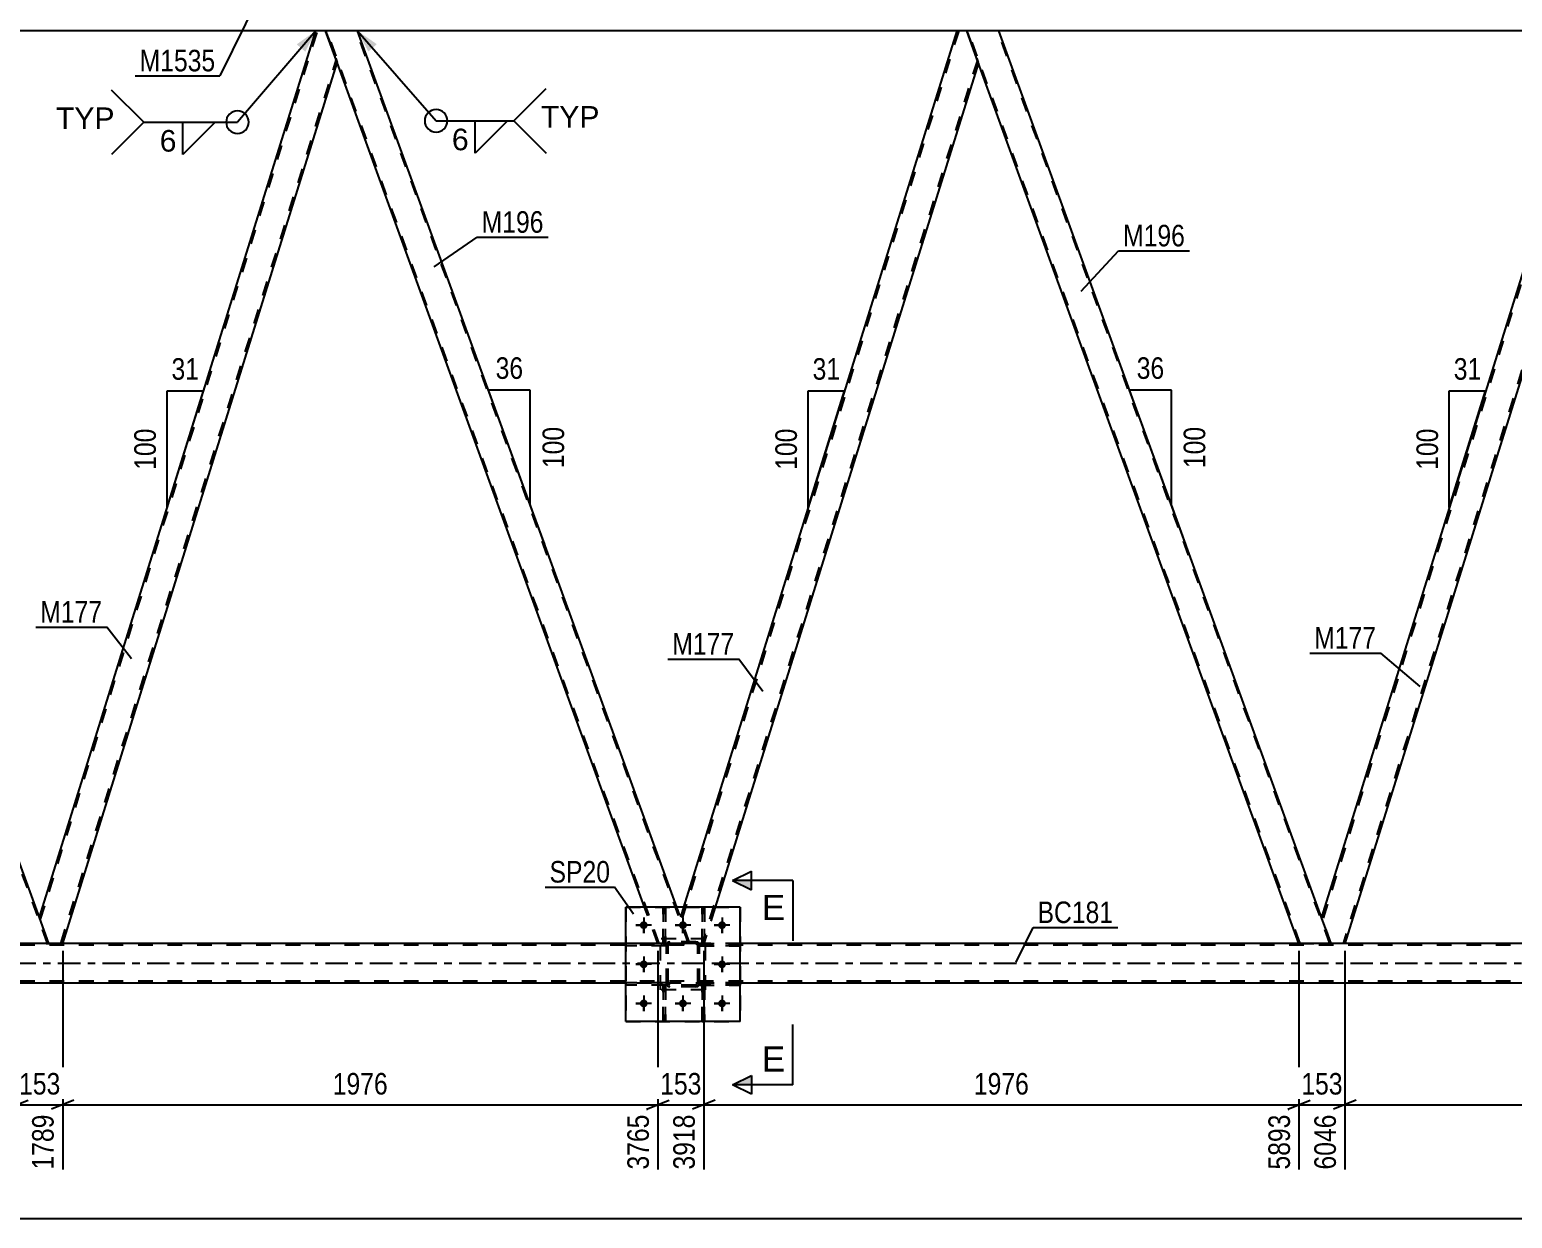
# Model space of a CAD drawing. Header units: millimetres. Extents: x 0 to 841, y 0 to 594.
# Drawn here: x 158.9 to 355.8, y 278.7 to 436.6 of the extents above; entities that cross this region are included whole.
import ezdxf

# ---------------------------------------------------------------- set-up
doc = ezdxf.new("R2010")
doc.units = ezdxf.units.MM
doc.linetypes.add('DXK_LINE_DOT2', pattern=[3.9198, 1.9599, -1.9599])
doc.linetypes.add('DXK_LINE_DOT3', pattern=[5.9187, 2.979, -0.9799, 0.9799, -0.9799])
doc.styles.add('Arial', font='ARIAL.TTF', dxfattribs={"height": 0.2})
doc.styles.add('Arial Narrow', font='ARIALN.TTF', dxfattribs={"height": 0.2})

# ---------------------------------------------------------------- blocks, each defined once
blk = doc.blocks.new('Part-318888172-4125 - 3660')
at = {"color": 7, "linetype": 'DXK_LINE_DOT2'}
for p, q in [((248.24, 315.22), (248.24, 320.06)), ((248.24, 320.06), (248.56, 320.06)), ((248.56, 320.06), (248.56, 315.22)), ((248.24, 315.82), (248.56, 315.82)), ((248.56, 315.22), (248.24, 315.22))]:
    blk.add_line(p, q, dxfattribs=at)
blk = doc.blocks.new('Part-318888172-4059 - 3660')
at = {"color": 7, "linetype": 'DXK_LINE_DOT2'}
for p, q in [((248.56, 309.7), (248.24, 309.7)), ((248.24, 309.7), (248.24, 304.86)), ((248.56, 304.86), (248.56, 309.7)), ((248.24, 309.1), (248.56, 309.1)), ((248.24, 304.86), (248.56, 304.86))]:
    blk.add_line(p, q, dxfattribs=at)
blk = doc.blocks.new('Part-318888172-4079 - 3660')
at = {"color": 7, "linetype": 'DXK_LINE_DOT2'}
for p, q in [((247.89, 309.7), (247.89, 310.02)), ((247.89, 310.02), (253.29, 310.02)), ((253.29, 309.7), (247.89, 309.7)), ((248.49, 309.7), (248.49, 310.02)), ((253.29, 310.02), (253.29, 309.7))]:
    blk.add_line(p, q, dxfattribs=at)
blk = doc.blocks.new('Part-318888172-4067 - 3660')
at = {"color": 7, "linetype": 'DXK_LINE_DOT2'}
for p, q in [((243.48, 314.98), (243.52, 315.16)), ((243.52, 315.16), (243.48, 314.98)), ((243.72, 314.98), (243.74, 315.07)), ((243.74, 315.07), (243.8, 315.15)), ((243.78, 315.42), (243.96, 315.46)), ((243.96, 315.46), (243.78, 315.42)), ((243.8, 315.15), (243.87, 315.2)), ((243.87, 315.2), (243.96, 315.22)), ((247.4, 315.46), (243.96, 315.46)), ((243.96, 315.22), (247.4, 315.22)), ((247.4, 315.46), (247.59, 315.42)), ((247.59, 315.42), (247.4, 315.46)), ((247.4, 315.22), (247.5, 315.2)), ((247.5, 315.2), (247.57, 315.15)), ((247.57, 315.15), (247.63, 315.07)), ((247.63, 315.07), (247.64, 314.98)), ((247.85, 315.16), (247.88, 314.98)), ((247.88, 314.98), (247.85, 315.16)), ((243.48, 309.94), (243.48, 314.98)), ((243.72, 309.94), (243.72, 314.98)), ((247.64, 309.94), (247.64, 314.98)), ((247.88, 309.94), (247.88, 314.98)), ((243.52, 309.76), (243.48, 309.94)), ((243.48, 309.94), (243.52, 309.76)), ((243.74, 309.85), (243.72, 309.94)), ((243.8, 309.77), (243.74, 309.85)), ((243.96, 309.46), (243.78, 309.5)), ((243.78, 309.5), (243.96, 309.46)), ((243.87, 309.72), (243.8, 309.77)), ((243.96, 309.7), (243.87, 309.72)), ((247.4, 309.7), (243.96, 309.7)), ((247.4, 309.46), (243.96, 309.46)), ((247.5, 309.72), (247.4, 309.7)), ((247.59, 309.5), (247.4, 309.46)), ((247.4, 309.46), (247.59, 309.5)), ((247.57, 309.77), (247.5, 309.72)), ((247.63, 309.85), (247.57, 309.77)), ((247.64, 309.94), (247.63, 309.85)), ((247.88, 309.94), (247.85, 309.76)), ((247.85, 309.76), (247.88, 309.94))]:
    blk.add_line(p, q, dxfattribs=at)
at = {"color": 7, "linetype": 'DXK_LINE_DOT3'}
blk.add_line((245.68, 312.46), (245.68, 312.46), dxfattribs=at)
at = {"color": 7, "linetype": 'DXK_LINE_DOT2'}
for centre, start, end in [((243.96, 314.98), 112.5, 157.5), ((243.96, 314.98), 112.5, 157.5), ((247.4, 314.98), 22.5, 67.5), ((247.4, 314.98), 22.5, 67.5), ((243.96, 309.94), 202.5, 247.5), ((243.96, 309.94), 202.5, 247.5), ((247.4, 309.94), 292.5, 337.5), ((247.4, 309.94), 292.5, 337.5)]:
    blk.add_arc(centre, 0.48, start, end, dxfattribs=at)
blk = doc.blocks.new('Bolt-318888172-3816 - 3660')
at = {"color": 1, "linetype": 'Continuous'}
for p, q in [((239.44, 317.66), (240.14, 317.66)), ((240.48, 318.7), (240.48, 318.01)), ((240.48, 316.62), (240.48, 317.31)), ((241.52, 317.66), (240.83, 317.66)), ((244.64, 317.66), (245.34, 317.66)), ((245.68, 318.7), (245.68, 318.01)), ((245.68, 316.62), (245.68, 317.31)), ((246.72, 317.66), (246.03, 317.66)), ((249.84, 317.66), (250.54, 317.66)), ((250.88, 318.7), (250.88, 318.01)), ((250.88, 316.62), (250.88, 317.31)), ((251.92, 317.66), (251.23, 317.66)), ((240.48, 313.5), (240.48, 312.81)), ((250.88, 313.5), (250.88, 312.81)), ((239.44, 312.46), (240.14, 312.46)), ((240.48, 311.42), (240.48, 312.11)), ((241.52, 312.46), (240.83, 312.46)), ((249.84, 312.46), (250.54, 312.46)), ((250.88, 311.42), (250.88, 312.11)), ((251.92, 312.46), (251.23, 312.46)), ((239.44, 307.26), (240.14, 307.26)), ((240.48, 308.3), (240.48, 307.61)), ((241.52, 307.26), (240.83, 307.26)), ((244.64, 307.26), (245.34, 307.26)), ((245.68, 308.3), (245.68, 307.61)), ((246.72, 307.26), (246.03, 307.26)), ((249.84, 307.26), (250.54, 307.26)), ((250.88, 308.3), (250.88, 307.61)), ((251.92, 307.26), (251.23, 307.26)), ((240.48, 306.22), (240.48, 306.91)), ((245.68, 306.22), (245.68, 306.91)), ((250.88, 306.22), (250.88, 306.91))]:
    blk.add_line(p, q, dxfattribs=at)
blk = doc.blocks.new('Part-318888172-3821 - 3660')
at = {"color": 2, "linetype": 'Continuous'}
for p, q in [((367.19, 436.46), (330.48, 318.71)), ((368.5, 436.46), (367.19, 436.46)), ((370.03, 432.26), (368.5, 436.46)), ((370.05, 432.21), (333.59, 315.24)), ((331.75, 315.24), (330.5, 318.66))]:
    blk.add_line(p, q, dxfattribs=at)
at = {"color": 7, "linetype": 'DXK_LINE_DOT2'}
for p, q in [((367.44, 436.46), (330.62, 318.34)), ((369.92, 432.58), (333.34, 315.24)), ((370.05, 432.21), (370.03, 432.26)), ((370.05, 432.21), (370.03, 432.26)), ((330.48, 318.71), (330.5, 318.66)), ((333.59, 315.24), (331.75, 315.24))]:
    blk.add_line(p, q, dxfattribs=at)
blk = doc.blocks.new('Part-318888172-3913 - 3660')
at = {"color": 7, "linetype": 'DXK_LINE_DOT2'}
for p, q in [((248.69, 315.86), (242.69, 315.86)), ((242.69, 309.06), (242.69, 315.86)), ((248.69, 309.06), (248.69, 315.86)), ((248.69, 309.06), (242.69, 309.06))]:
    blk.add_line(p, q, dxfattribs=at)
blk = doc.blocks.new('Part-318888172-4139 - 3660')
at = {"color": 7, "linetype": 'DXK_LINE_DOT2'}
for p, q in [((253.29, 310.02), (247.89, 310.02)), ((247.89, 310.02), (247.89, 309.7)), ((247.89, 309.7), (253.29, 309.7)), ((248.49, 309.7), (248.49, 310.02)), ((253.29, 309.7), (253.29, 310.02))]:
    blk.add_line(p, q, dxfattribs=at)
blk = doc.blocks.new('Part-318888172-3959 - 3660')
at = {"color": 2, "linetype": 'Continuous'}
for p, q in [((287.63, 436.46), (283.37, 436.46)), ((330.5, 318.66), (287.63, 436.46)), ((327.49, 315.24), (284.9, 432.26))]:
    blk.add_line(p, q, dxfattribs=at)
at = {"color": 7, "linetype": 'DXK_LINE_DOT2'}
for p, q in [((283.37, 436.46), (284.9, 432.26)), ((327.66, 315.24), (283.54, 436.46)), ((331.58, 315.24), (287.46, 436.46)), ((331.75, 315.24), (330.5, 318.66)), ((327.49, 315.24), (331.75, 315.24))]:
    blk.add_line(p, q, dxfattribs=at)
blk = doc.blocks.new('Part-318888172-3969 - 3660')
at = {"color": 2, "linetype": 'Continuous'}
for p, q in [((157.22, 315.24), (113.1, 436.46)), ((113.1, 436.46), (117.36, 436.46)), ((160.23, 318.66), (117.36, 436.46))]:
    blk.add_line(p, q, dxfattribs=at)
at = {"color": 7, "linetype": 'DXK_LINE_DOT2'}
for p, q in [((157.39, 315.24), (113.27, 436.46)), ((161.31, 315.24), (117.19, 436.46)), ((161.48, 315.24), (160.23, 318.66)), ((157.22, 315.24), (161.48, 315.24))]:
    blk.add_line(p, q, dxfattribs=at)
blk = doc.blocks.new('Part-318888172-3989 - 3660')
at = {"color": 7, "linetype": 'DXK_LINE_DOT2'}
for p, q in [((282.3, 436.46), (245.49, 318.34)), ((284.78, 432.58), (248.21, 315.24)), ((284.92, 432.21), (284.9, 432.26)), ((284.92, 432.21), (284.9, 432.26)), ((245.77, 320.06), (245.35, 318.71)), ((249.96, 320.06), (248.46, 315.24)), ((246.61, 315.24), (245.35, 318.71)), ((248.46, 315.24), (246.61, 315.24))]:
    blk.add_line(p, q, dxfattribs=at)
at = {"color": 2, "linetype": 'Continuous'}
for p, q in [((282.05, 436.46), (245.77, 320.06)), ((283.37, 436.46), (282.05, 436.46)), ((284.9, 432.26), (283.37, 436.46)), ((284.92, 432.21), (249.96, 320.06))]:
    blk.add_line(p, q, dxfattribs=at)
blk = doc.blocks.new('Part-318888172-3994 - 3660')
at = {"color": 2, "linetype": 'Continuous'}
for p, q in [((202.49, 436.46), (198.24, 436.46)), ((244.86, 320.06), (202.49, 436.46)), ((240.6, 320.06), (199.76, 432.26))]:
    blk.add_line(p, q, dxfattribs=at)
at = {"color": 7, "linetype": 'DXK_LINE_DOT2'}
for p, q in [((198.24, 436.46), (199.76, 432.26)), ((242.53, 315.24), (198.41, 436.46)), ((246.44, 315.24), (202.32, 436.46)), ((242.36, 315.24), (240.6, 320.06)), ((246.61, 315.24), (244.86, 320.06)), ((246.61, 315.24), (242.36, 315.24))]:
    blk.add_line(p, q, dxfattribs=at)
blk = doc.blocks.new('Part-318888172-3999 - 3660')
at = {"color": 2, "linetype": 'Continuous'}
for p, q in [((160.22, 318.71), (196.92, 436.46)), ((198.24, 436.46), (196.92, 436.46)), ((199.76, 432.26), (198.24, 436.46)), ((163.32, 315.24), (199.78, 432.21)), ((161.48, 315.24), (160.23, 318.66))]:
    blk.add_line(p, q, dxfattribs=at)
at = {"color": 7, "linetype": 'DXK_LINE_DOT2'}
for p, q in [((160.35, 318.34), (197.17, 436.46)), ((163.07, 315.24), (199.65, 432.58)), ((199.78, 432.21), (199.76, 432.26)), ((199.78, 432.21), (199.76, 432.26)), ((160.23, 318.66), (160.22, 318.71)), ((161.48, 315.24), (163.32, 315.24))]:
    blk.add_line(p, q, dxfattribs=at)
blk = doc.blocks.new('Part-318888172-4012 - 3660')
at = {"color": 2, "linetype": 'Continuous'}
for p, q in [((238.08, 315.24), (103.5, 315.24)), ((493.3, 315.24), (253.28, 315.24)), ((238.08, 309.96), (103.5, 309.96)), ((493.3, 309.96), (253.29, 309.96))]:
    blk.add_line(p, q, dxfattribs=at)
at = {"color": 7, "linetype": 'DXK_LINE_DOT2'}
for p, q in [((253.28, 315.24), (238.08, 315.24)), ((778.93, 315), (103.5, 315)), ((778.93, 310.2), (103.5, 310.2)), ((253.29, 309.96), (238.08, 309.96))]:
    blk.add_line(p, q, dxfattribs=at)
at = {"color": 7, "linetype": 'DXK_LINE_DOT3'}
blk.add_line((103.5, 312.6), (778.93, 312.6), dxfattribs=at)
blk = doc.blocks.new('Part-318888172-4021 - 3660')
at = {"color": 7, "linetype": 'DXK_LINE_DOT2'}
for p, q in [((243.04, 304.86), (243.04, 309.7)), ((243.04, 309.7), (243.36, 309.7)), ((243.36, 309.7), (243.36, 304.86)), ((243.04, 309.1), (243.36, 309.1)), ((243.36, 304.86), (243.04, 304.86))]:
    blk.add_line(p, q, dxfattribs=at)
blk = doc.blocks.new('Part-318888172-4055 - 3660')
at = {"color": 2, "linetype": 'Continuous'}
for p, q in [((196.92, 436.46), (117.36, 436.46)), ((282.05, 436.46), (202.49, 436.46)), ((367.19, 436.46), (287.63, 436.46))]:
    blk.add_line(p, q, dxfattribs=at)
at = {"color": 7, "linetype": 'DXK_LINE_DOT2'}
for p, q in [((202.49, 436.46), (196.92, 436.46)), ((287.63, 436.46), (282.05, 436.46))]:
    blk.add_line(p, q, dxfattribs=at)
blk = doc.blocks.new('Bolt-318888172-4056 - 3660')
at = {"linetype": 'Continuous'}
for points in [[(241, 317.66, -1), (239.96, 317.66, -1)], [(246.2, 317.66, -1), (245.16, 317.66, -1)], [(251.4, 317.66, -1), (250.36, 317.66, -1)], [(241, 312.46, -1), (239.96, 312.46, -1)], [(251.4, 312.46, -1), (250.36, 312.46, -1)], [(241, 307.26, -1), (239.96, 307.26, -1)], [(246.2, 307.26, -1), (245.16, 307.26, -1)], [(251.4, 307.26, -1), (250.36, 307.26, -1)]]:
    blk.add_hatch(color=1, dxfattribs=at).paths.add_polyline_path(points)
at = {"color": 1, "linetype": 'Continuous'}
for p, q in [((241.52, 317.66), (239.44, 317.66)), ((240.48, 318.7), (240.48, 316.62)), ((246.72, 317.66), (244.64, 317.66)), ((245.68, 318.7), (245.68, 316.62)), ((251.92, 317.66), (249.84, 317.66)), ((250.88, 318.7), (250.88, 316.62)), ((240.48, 313.5), (240.48, 311.42)), ((250.88, 313.5), (250.88, 311.42)), ((241.52, 312.46), (239.44, 312.46)), ((251.92, 312.46), (249.84, 312.46)), ((241.52, 307.26), (239.44, 307.26)), ((240.48, 308.3), (240.48, 306.22)), ((246.72, 307.26), (244.64, 307.26)), ((245.68, 308.3), (245.68, 306.22)), ((251.92, 307.26), (249.84, 307.26)), ((250.88, 308.3), (250.88, 306.22))]:
    blk.add_line(p, q, dxfattribs=at)
blk = doc.blocks.new('Part-318888172-4065 - 3660')
at = {"color": 2, "linetype": 'Continuous'}
for p, q in [((253.28, 320.06), (238.08, 320.06)), ((238.08, 304.86), (238.08, 320.06)), ((253.28, 304.86), (253.28, 320.06)), ((253.28, 304.86), (238.08, 304.86))]:
    blk.add_line(p, q, dxfattribs=at)
blk = doc.blocks.new('Part-318888172-4066 - 3660')
at = {"color": 7, "linetype": 'DXK_LINE_DOT2'}
for p, q in [((238.08, 320.06), (253.28, 320.06)), ((238.08, 320.06), (238.08, 304.86)), ((253.28, 320.06), (253.28, 304.86)), ((238.08, 304.86), (253.28, 304.86))]:
    blk.add_line(p, q, dxfattribs=at)
blk = doc.blocks.new('Part-318888172-4068 - 3660')
at = {"color": 7, "linetype": 'DXK_LINE_DOT2'}
for p, q in [((248.69, 315.86), (242.69, 315.86)), ((242.69, 309.06), (242.69, 315.86)), ((248.69, 309.06), (248.69, 315.86)), ((248.69, 309.06), (242.69, 309.06))]:
    blk.add_line(p, q, dxfattribs=at)
blk = doc.blocks.new('Part-318888172-4153 - 3660')
at = {"color": 2, "linetype": 'Continuous'}
blk.add_line((248.56, 320.06), (248.24, 320.06), dxfattribs=at)
at = {"color": 7, "linetype": 'DXK_LINE_DOT2'}
for p, q in [((248.24, 320.06), (248.24, 315.22)), ((248.56, 315.22), (248.56, 320.06)), ((248.24, 315.82), (248.56, 315.82)), ((248.24, 315.22), (248.56, 315.22))]:
    blk.add_line(p, q, dxfattribs=at)
blk = doc.blocks.new('Part-318888172-4082 - 3660')
at = {"color": 7, "linetype": 'DXK_LINE_DOT2'}
for p, q in [((243.48, 315.22), (238.09, 315.22)), ((238.09, 314.9), (238.09, 315.22)), ((242.88, 314.9), (242.88, 315.22)), ((243.48, 315.22), (243.48, 314.9)), ((243.48, 314.9), (238.09, 314.9))]:
    blk.add_line(p, q, dxfattribs=at)
blk = doc.blocks.new('Part-318888172-4085 - 3660')
at = {"color": 7, "linetype": 'DXK_LINE_DOT2'}
for p, q in [((243.48, 310.02), (238.09, 310.02)), ((238.09, 309.7), (238.09, 310.02)), ((243.48, 309.7), (238.09, 309.7)), ((242.88, 309.7), (242.88, 310.02)), ((243.48, 310.02), (243.48, 309.7))]:
    blk.add_line(p, q, dxfattribs=at)
blk = doc.blocks.new('Part-318888172-4088 - 3660')
at = {"color": 2, "linetype": 'Continuous'}
blk.add_line((243.36, 320.06), (243.04, 320.06), dxfattribs=at)
at = {"color": 7, "linetype": 'DXK_LINE_DOT2'}
for p, q in [((243.04, 320.06), (243.04, 315.22)), ((243.36, 315.22), (243.36, 320.06)), ((243.04, 315.82), (243.36, 315.82)), ((243.04, 315.22), (243.36, 315.22))]:
    blk.add_line(p, q, dxfattribs=at)
blk = doc.blocks.new('Part-318888172-4114 - 3660')
at = {"color": 7, "linetype": 'DXK_LINE_DOT2'}
for p, q in [((243.36, 309.7), (243.04, 309.7)), ((243.04, 309.7), (243.04, 304.86)), ((243.36, 304.86), (243.36, 309.7)), ((243.04, 309.1), (243.36, 309.1)), ((243.04, 304.86), (243.36, 304.86))]:
    blk.add_line(p, q, dxfattribs=at)
blk = doc.blocks.new('Part-318888172-4119 - 3660')
at = {"color": 7, "linetype": 'DXK_LINE_DOT2'}
for p, q in [((248.24, 304.86), (248.24, 309.7)), ((248.24, 309.7), (248.56, 309.7)), ((248.56, 309.7), (248.56, 304.86)), ((248.24, 309.1), (248.56, 309.1)), ((248.56, 304.86), (248.24, 304.86))]:
    blk.add_line(p, q, dxfattribs=at)
blk = doc.blocks.new('Part-318888172-4130 - 3660')
at = {"color": 7, "linetype": 'DXK_LINE_DOT2'}
for p, q in [((247.89, 314.9), (247.89, 315.22)), ((247.89, 315.22), (253.29, 315.22)), ((248.49, 314.9), (248.49, 315.22)), ((253.29, 315.22), (253.29, 314.9)), ((253.29, 314.9), (247.89, 314.9))]:
    blk.add_line(p, q, dxfattribs=at)
blk = doc.blocks.new('Part-318888172-4136 - 3660')
at = {"color": 7, "linetype": 'DXK_LINE_DOT2'}
for p, q in [((253.29, 315.22), (247.89, 315.22)), ((247.89, 315.22), (247.89, 314.9)), ((248.49, 314.9), (248.49, 315.22)), ((253.29, 314.9), (253.29, 315.22)), ((247.89, 314.9), (253.29, 314.9))]:
    blk.add_line(p, q, dxfattribs=at)
blk = doc.blocks.new('Part-318888172-4142 - 3660')
at = {"color": 7, "linetype": 'DXK_LINE_DOT2'}
for p, q in [((243.04, 315.22), (243.04, 320.06)), ((243.04, 320.06), (243.36, 320.06)), ((243.36, 320.06), (243.36, 315.22)), ((243.04, 315.82), (243.36, 315.82)), ((243.36, 315.22), (243.04, 315.22))]:
    blk.add_line(p, q, dxfattribs=at)
blk = doc.blocks.new('Part-318888172-4165 - 3660')
at = {"color": 7, "linetype": 'DXK_LINE_DOT2'}
for p, q in [((243.49, 315), (243.52, 315.16)), ((243.52, 315.16), (243.49, 315)), ((243.73, 315), (243.74, 315.07)), ((243.74, 315.07), (243.8, 315.15)), ((243.78, 315.42), (243.96, 315.46)), ((243.96, 315.46), (243.78, 315.42)), ((243.8, 315.15), (243.87, 315.2)), ((243.87, 315.2), (243.96, 315.22)), ((247.4, 315.46), (243.96, 315.46)), ((243.96, 315.22), (247.4, 315.22)), ((247.4, 315.46), (247.59, 315.42)), ((247.59, 315.42), (247.4, 315.46)), ((247.4, 315.22), (247.5, 315.2)), ((247.5, 315.2), (247.57, 315.15)), ((247.57, 315.15), (247.63, 315.07)), ((247.64, 314.98), (247.63, 315.07)), ((247.85, 315.16), (247.88, 315)), ((247.88, 315), (247.85, 315.16)), ((243.48, 314.98), (243.49, 315)), ((243.49, 315), (243.48, 314.98)), ((243.48, 309.94), (243.48, 314.98)), ((243.72, 314.98), (243.73, 315)), ((243.73, 315), (243.72, 314.98)), ((243.72, 309.94), (243.72, 314.98)), ((247.64, 315), (247.64, 314.98)), ((247.64, 309.94), (247.64, 314.98)), ((247.88, 315), (247.88, 314.98)), ((247.88, 314.98), (247.88, 315)), ((247.88, 309.94), (247.88, 314.98)), ((243.52, 309.76), (243.48, 309.94)), ((243.48, 309.94), (243.52, 309.76)), ((243.74, 309.85), (243.72, 309.94)), ((243.8, 309.77), (243.74, 309.85)), ((243.96, 309.46), (243.78, 309.5)), ((243.78, 309.5), (243.96, 309.46)), ((243.87, 309.72), (243.8, 309.77)), ((243.96, 309.7), (243.87, 309.72)), ((247.4, 309.7), (243.96, 309.7)), ((247.4, 309.46), (243.96, 309.46)), ((247.5, 309.72), (247.4, 309.7)), ((247.59, 309.5), (247.4, 309.46)), ((247.4, 309.46), (247.59, 309.5)), ((247.57, 309.77), (247.5, 309.72)), ((247.63, 309.85), (247.57, 309.77)), ((247.64, 309.94), (247.63, 309.85)), ((247.88, 309.94), (247.85, 309.76)), ((247.85, 309.76), (247.88, 309.94))]:
    blk.add_line(p, q, dxfattribs=at)
at = {"color": 7, "linetype": 'DXK_LINE_DOT3'}
blk.add_line((245.68, 312.46), (245.68, 312.46), dxfattribs=at)
at = {"color": 7, "linetype": 'DXK_LINE_DOT2'}
for centre, start, end in [((243.96, 314.98), 112.5, 157.5), ((243.96, 314.98), 112.5, 157.5), ((247.4, 314.98), 22.5, 67.5), ((247.4, 314.98), 22.5, 67.5), ((243.96, 309.94), 202.5, 247.5), ((243.96, 309.94), 202.5, 247.5), ((247.4, 309.94), 292.5, 337.5), ((247.4, 309.94), 292.5, 337.5)]:
    blk.add_arc(centre, 0.48, start, end, dxfattribs=at)
blk = doc.blocks.new('Part-318888172-4168 - 3660')
at = {"color": 7, "linetype": 'DXK_LINE_DOT2'}
for p, q in [((243.48, 315.22), (238.09, 315.22)), ((238.09, 315.22), (238.09, 314.9)), ((242.88, 314.9), (242.88, 315.22)), ((243.48, 314.9), (243.48, 315.22)), ((243.48, 314.9), (238.09, 314.9))]:
    blk.add_line(p, q, dxfattribs=at)
blk = doc.blocks.new('Part-318888172-4169 - 3660')
at = {"color": 7, "linetype": 'DXK_LINE_DOT2'}
for p, q in [((243.48, 310.02), (238.09, 310.02)), ((238.09, 310.02), (238.09, 309.7)), ((243.48, 309.7), (238.09, 309.7)), ((242.88, 309.7), (242.88, 310.02)), ((243.48, 309.7), (243.48, 310.02))]:
    blk.add_line(p, q, dxfattribs=at)
blk = doc.blocks.new('StraightDimension-318888172-4239 - 3660')
at = {"color": 7, "linetype": 'Continuous'}
for p, q in [((163.32, 314.24), (163.32, 285.2)), ((242.36, 314.24), (242.36, 285.2)), ((164.82, 294.41), (161.82, 293.21)), ((163.32, 293.81), (242.36, 293.81)), ((240.86, 293.21), (243.86, 294.41))]:
    blk.add_line(p, q, dxfattribs=at)
at = {"color": 0}
blk.add_wipeout([(207.1, 294.56), (207.1, 298.76), (198.58, 298.76), (198.58, 294.56)], dxfattribs=at)
at = {"color": 0, "linetype": 'Continuous'}
blk.add_wipeout([(241.76, 293.11), (237.56, 293.11), (237.56, 284.6), (241.76, 284.6)], dxfattribs=at)
at = {"color": 3, "style": 'Arial Narrow'}
blk.add_text('1976', height=2.863, dxfattribs=at).set_placement((199.18, 295.16))
at = {"color": 3, "linetype": 'Continuous', "style": 'Arial Narrow'}
blk.add_text('3765', height=2.863, rotation=90.0002, dxfattribs=at).set_placement((241.16, 285.2))
blk = doc.blocks.new('AngleDimension-318888172-15931 - 3660')
at = {"color": 7, "linetype": 'Continuous'}
for p, q in [((262.32, 388.62), (267.14, 388.62)), ((262.32, 373.16), (267.14, 388.62)), ((262.32, 373.16), (262.32, 388.62)), ((262.37, 373.32), (262.32, 373.16))]:
    blk.add_line(p, q, dxfattribs=at)
at = {"color": 0}
for points in [[(267.16, 389.52), (267.16, 393.72), (262.3, 393.72), (262.3, 389.52)], [(261.42, 384.23), (257.22, 384.23), (257.22, 377.55), (261.42, 377.55)]]:
    blk.add_wipeout(points, dxfattribs=at)
at = {"color": 3, "style": 'Arial Narrow'}
blk.add_text('31', height=2.863, dxfattribs=at).set_placement((262.9, 390.12))
blk.add_text('100', height=2.863, rotation=90.0002, dxfattribs=at).set_placement((260.82, 378.15))
blk = doc.blocks.new('AngleDimension-318888172-15961 - 3660')
at = {"color": 7, "linetype": 'Continuous'}
for p, q in [((310.54, 388.73), (305, 388.73)), ((310.54, 373.51), (305, 388.73)), ((310.54, 373.51), (310.54, 388.73)), ((312.47, 368.21), (310.54, 373.51))]:
    blk.add_line(p, q, dxfattribs=at)
at = {"color": 0}
for points in [[(310.2, 389.63), (310.2, 393.83), (305.34, 393.83), (305.34, 389.63)], [(315.64, 384.47), (311.44, 384.47), (311.44, 377.78), (315.64, 377.78)]]:
    blk.add_wipeout(points, dxfattribs=at)
at = {"color": 3, "style": 'Arial Narrow'}
blk.add_text('36', height=2.863, dxfattribs=at).set_placement((305.94, 390.23))
blk.add_text('100', height=2.863, rotation=90.0002, dxfattribs=at).set_placement((315.04, 378.38))
blk = doc.blocks.new('AngleDimension-318888172-15959 - 3660')
at = {"color": 7, "linetype": 'Continuous'}
for p, q in [((347.45, 388.62), (352.27, 388.62)), ((347.45, 373.16), (352.27, 388.62)), ((347.45, 373.16), (347.45, 388.62)), ((347.51, 373.32), (347.45, 373.16))]:
    blk.add_line(p, q, dxfattribs=at)
at = {"color": 0}
for points in [[(352.29, 389.52), (352.29, 393.72), (347.44, 393.72), (347.44, 389.52)], [(346.55, 384.23), (342.35, 384.23), (342.35, 377.55), (346.55, 377.55)]]:
    blk.add_wipeout(points, dxfattribs=at)
at = {"color": 3, "style": 'Arial Narrow'}
blk.add_text('31', height=2.863, dxfattribs=at).set_placement((348.04, 390.12))
blk.add_text('100', height=2.863, rotation=90.0002, dxfattribs=at).set_placement((345.95, 378.15))
blk = doc.blocks.new('AngleDimension-318888172-15918 - 3660')
at = {"color": 7, "linetype": 'Continuous'}
for p, q in [((177.19, 388.62), (182.01, 388.62)), ((177.19, 373.16), (182.01, 388.62)), ((177.19, 373.16), (177.19, 388.62)), ((177.24, 373.32), (177.19, 373.16))]:
    blk.add_line(p, q, dxfattribs=at)
at = {"color": 0}
for points in [[(182.02, 389.52), (182.02, 393.72), (177.17, 393.72), (177.17, 389.52)], [(176.29, 384.23), (172.09, 384.23), (172.09, 377.55), (176.29, 377.55)]]:
    blk.add_wipeout(points, dxfattribs=at)
at = {"color": 3, "style": 'Arial Narrow'}
blk.add_text('31', height=2.863, dxfattribs=at).set_placement((177.77, 390.12))
blk.add_text('100', height=2.863, rotation=90.0002, dxfattribs=at).set_placement((175.69, 378.15))
blk = doc.blocks.new('StraightDimension-318888172-4258 - 3660')
at = {"color": 7, "linetype": 'Continuous'}
for p, q in [((242.36, 314.24), (242.36, 285.2)), ((248.46, 314.24), (248.46, 285.2)), ((240.86, 293.21), (243.86, 294.41)), ((242.36, 293.81), (248.46, 293.81)), ((249.96, 294.41), (246.96, 293.21))]:
    blk.add_line(p, q, dxfattribs=at)
at = {"color": 0}
blk.add_wipeout([(248.75, 294.56), (248.75, 298.76), (242.06, 298.76), (242.06, 294.56)], dxfattribs=at)
at = {"color": 0, "linetype": 'Continuous'}
blk.add_wipeout([(247.86, 293.11), (243.66, 293.11), (243.66, 284.6), (247.86, 284.6)], dxfattribs=at)
at = {"color": 3, "style": 'Arial Narrow'}
blk.add_text('153', height=2.863, dxfattribs=at).set_placement((242.66, 295.16))
at = {"color": 3, "linetype": 'Continuous', "style": 'Arial Narrow'}
blk.add_text('3918', height=2.863, rotation=90.0002, dxfattribs=at).set_placement((247.26, 285.2))
blk = doc.blocks.new('StraightDimension-318888172-4277 - 3660')
at = {"color": 7, "linetype": 'Continuous'}
for p, q in [((248.46, 314.24), (248.46, 285.2)), ((327.49, 314.24), (327.49, 285.2)), ((249.96, 294.41), (246.96, 293.21)), ((248.46, 293.81), (327.49, 293.81)), ((325.99, 293.21), (328.99, 294.41))]:
    blk.add_line(p, q, dxfattribs=at)
at = {"color": 0}
blk.add_wipeout([(292.23, 294.56), (292.23, 298.76), (283.72, 298.76), (283.72, 294.56)], dxfattribs=at)
at = {"color": 0, "linetype": 'Continuous'}
blk.add_wipeout([(326.89, 293.11), (322.69, 293.11), (322.69, 284.6), (326.89, 284.6)], dxfattribs=at)
at = {"color": 3, "style": 'Arial Narrow'}
blk.add_text('1976', height=2.863, dxfattribs=at).set_placement((284.32, 295.16))
at = {"color": 3, "linetype": 'Continuous', "style": 'Arial Narrow'}
blk.add_text('5893', height=2.863, rotation=90.0002, dxfattribs=at).set_placement((326.29, 285.2))
blk = doc.blocks.new('StraightDimension-318888172-4296 - 3660')
at = {"color": 7, "linetype": 'Continuous'}
for p, q in [((327.49, 314.24), (327.49, 285.2)), ((333.59, 314.24), (333.59, 285.2)), ((325.99, 293.21), (328.99, 294.41)), ((327.49, 293.81), (333.59, 293.81)), ((335.09, 294.41), (332.09, 293.21))]:
    blk.add_line(p, q, dxfattribs=at)
at = {"color": 0}
blk.add_wipeout([(333.88, 294.56), (333.88, 298.76), (327.2, 298.76), (327.2, 294.56)], dxfattribs=at)
at = {"color": 0, "linetype": 'Continuous'}
blk.add_wipeout([(332.99, 293.11), (328.79, 293.11), (328.79, 284.6), (332.99, 284.6)], dxfattribs=at)
at = {"color": 3, "style": 'Arial Narrow'}
blk.add_text('153', height=2.863, dxfattribs=at).set_placement((327.8, 295.16))
at = {"color": 3, "linetype": 'Continuous', "style": 'Arial Narrow'}
blk.add_text('6046', height=2.863, rotation=90.0002, dxfattribs=at).set_placement((332.39, 285.2))
blk = doc.blocks.new('StraightDimension-318888172-4315 - 3660')
at = {"color": 7, "linetype": 'Continuous'}
for p, q in [((333.59, 314.24), (333.59, 285.2)), ((412.62, 314.24), (412.62, 285.2)), ((335.09, 294.41), (332.09, 293.21)), ((333.59, 293.81), (412.62, 293.81)), ((411.12, 293.21), (414.12, 294.41))]:
    blk.add_line(p, q, dxfattribs=at)
at = {"color": 0}
blk.add_wipeout([(377.36, 294.56), (377.36, 298.76), (368.85, 298.76), (368.85, 294.56)], dxfattribs=at)
at = {"color": 0, "linetype": 'Continuous'}
blk.add_wipeout([(412.02, 293.11), (407.82, 293.11), (407.82, 284.6), (412.02, 284.6)], dxfattribs=at)
at = {"color": 3, "style": 'Arial Narrow'}
blk.add_text('1976', height=2.863, dxfattribs=at).set_placement((369.45, 295.16))
at = {"color": 3, "linetype": 'Continuous', "style": 'Arial Narrow'}
blk.add_text('8022', height=2.863, rotation=90.0002, dxfattribs=at).set_placement((411.42, 285.2))
blk = doc.blocks.new('StraightDimension-318888172-4498 - 3660')
at = {"color": 7, "linetype": 'Continuous'}
for p, q in [((157.22, 314.24), (157.22, 285.2)), ((163.32, 314.24), (163.32, 285.2)), ((155.72, 293.21), (158.72, 294.41)), ((157.22, 293.81), (163.32, 293.81)), ((164.82, 294.41), (161.82, 293.21))]:
    blk.add_line(p, q, dxfattribs=at)
at = {"color": 0}
blk.add_wipeout([(163.62, 294.56), (163.62, 298.76), (156.93, 298.76), (156.93, 294.56)], dxfattribs=at)
at = {"color": 0, "linetype": 'Continuous'}
blk.add_wipeout([(162.72, 293.11), (158.52, 293.11), (158.52, 284.6), (162.72, 284.6)], dxfattribs=at)
at = {"color": 3, "style": 'Arial Narrow'}
blk.add_text('153', height=2.863, dxfattribs=at).set_placement((157.53, 295.16))
at = {"color": 3, "linetype": 'Continuous', "style": 'Arial Narrow'}
blk.add_text('1789', height=2.863, rotation=90.0002, dxfattribs=at).set_placement((162.12, 285.2))
blk = doc.blocks.new('StraightDimension-318888172-4530 - 3660')
at = {"color": 7, "linetype": 'Continuous'}
blk.add_line((51.77, 278.71), (789.79, 278.71), dxfattribs=at)
blk = doc.blocks.new('AngleDimension-318888172-15933 - 3660')
at = {"color": 7, "linetype": 'Continuous'}
for p, q in [((225.4, 388.73), (219.86, 388.73)), ((225.4, 373.51), (219.86, 388.73)), ((225.4, 373.51), (225.4, 388.73)), ((227.33, 368.21), (225.4, 373.51))]:
    blk.add_line(p, q, dxfattribs=at)
at = {"color": 0}
for points in [[(225.06, 389.63), (225.06, 393.83), (220.21, 393.83), (220.21, 389.63)], [(230.5, 384.47), (226.3, 384.47), (226.3, 377.78), (230.5, 377.78)]]:
    blk.add_wipeout(points, dxfattribs=at)
at = {"color": 3, "style": 'Arial Narrow'}
blk.add_text('36', height=2.863, dxfattribs=at).set_placement((220.81, 390.23))
blk.add_text('100', height=2.863, rotation=90.0002, dxfattribs=at).set_placement((229.9, 378.38))
blk = doc.blocks.new('Mark-318888172-4061 - 3660')
at = {"color": 0}
blk.add_wipeout([(236.01, 323.32), (236.01, 326.32), (227.97, 326.32), (227.97, 323.32)], dxfattribs=at)
blk.add_wipeout([(236.01, 323.32), (236.01, 326.32), (227.97, 326.32), (227.97, 323.32)], dxfattribs=at)
at = {"color": 30, "linetype": 'Continuous'}
for p in [(227.37, 322.72), (239.14, 319.14)]:
    blk.add_line(p, (236.61, 322.72), dxfattribs=at)
at = {"color": 3, "style": 'Arial Narrow'}
blk.add_text('SP20', height=2.863, dxfattribs=at).set_placement((227.97, 323.32))
blk = doc.blocks.new('Mark-318888172-3817 - 3660')
at = {"color": 0}
blk.add_wipeout([(337.74, 354.41), (337.74, 357.41), (329.51, 357.41), (329.51, 354.41)], dxfattribs=at)
blk.add_wipeout([(337.74, 354.41), (337.74, 357.41), (329.51, 357.41), (329.51, 354.41)], dxfattribs=at)
at = {"color": 30, "linetype": 'Continuous'}
for p in [(328.91, 353.81), (343.59, 349.36)]:
    blk.add_line(p, (338.34, 353.81), dxfattribs=at)
at = {"color": 3, "style": 'Arial Narrow'}
blk.add_text('M177', height=2.863, dxfattribs=at).set_placement((329.51, 354.41))
blk = doc.blocks.new('Mark-318888172-4194 - 3660')
at = {"color": 0}
blk.add_wipeout([(183.59, 431.08), (183.59, 434.08), (173.54, 434.08), (173.54, 431.08)], dxfattribs=at)
blk.add_wipeout([(183.59, 431.08), (183.59, 434.08), (173.54, 434.08), (173.54, 431.08)], dxfattribs=at)
at = {"color": 30, "linetype": 'Continuous'}
for p in [(189.28, 440.84), (172.94, 430.48)]:
    blk.add_line(p, (184.19, 430.48), dxfattribs=at)
at = {"color": 3, "style": 'Arial Narrow'}
blk.add_text('M1535', height=2.863, dxfattribs=at).set_placement((173.54, 431.08))
blk = doc.blocks.new('Mark-318888172-3955 - 3660')
at = {"color": 0}
blk.add_wipeout([(312.35, 407.83), (312.35, 410.83), (304.13, 410.83), (304.13, 407.83)], dxfattribs=at)
blk.add_wipeout([(312.35, 407.83), (312.35, 410.83), (304.13, 410.83), (304.13, 407.83)], dxfattribs=at)
at = {"color": 30, "linetype": 'Continuous'}
for p, q in [((298.55, 401.89), (303.53, 407.23)), ((303.53, 407.23), (312.95, 407.23))]:
    blk.add_line(p, q, dxfattribs=at)
at = {"color": 3, "style": 'Arial Narrow'}
blk.add_text('M196', height=2.863, dxfattribs=at).set_placement((304.13, 407.83))
blk = doc.blocks.new('Mark-318888172-3985 - 3660')
at = {"color": 0}
blk.add_wipeout([(252.49, 353.59), (252.49, 356.59), (244.27, 356.59), (244.27, 353.59)], dxfattribs=at)
blk.add_wipeout([(252.49, 353.59), (252.49, 356.59), (244.27, 356.59), (244.27, 353.59)], dxfattribs=at)
at = {"color": 30, "linetype": 'Continuous'}
for p in [(243.67, 352.99), (256.3, 348.7)]:
    blk.add_line(p, (253.09, 352.99), dxfattribs=at)
at = {"color": 3, "style": 'Arial Narrow'}
blk.add_text('M177', height=2.863, dxfattribs=at).set_placement((244.27, 353.59))
blk = doc.blocks.new('Mark-318888172-3990 - 3660')
at = {"color": 0}
blk.add_wipeout([(227.19, 409.64), (227.19, 412.64), (218.96, 412.64), (218.96, 409.64)], dxfattribs=at)
blk.add_wipeout([(227.19, 409.64), (227.19, 412.64), (218.96, 412.64), (218.96, 409.64)], dxfattribs=at)
at = {"color": 30, "linetype": 'Continuous'}
for p, q in [((212.66, 405.11), (218.36, 409.04)), ((218.36, 409.04), (227.79, 409.04))]:
    blk.add_line(p, q, dxfattribs=at)
at = {"color": 3, "style": 'Arial Narrow'}
blk.add_text('M196', height=2.863, dxfattribs=at).set_placement((218.96, 409.64))
blk = doc.blocks.new('Mark-318888172-3995 - 3660')
at = {"color": 0}
blk.add_wipeout([(168.56, 357.84), (168.56, 360.84), (160.34, 360.84), (160.34, 357.84)], dxfattribs=at)
blk.add_wipeout([(168.56, 357.84), (168.56, 360.84), (160.34, 360.84), (160.34, 357.84)], dxfattribs=at)
at = {"color": 30, "linetype": 'Continuous'}
for p in [(159.74, 357.24), (172.46, 353.04)]:
    blk.add_line(p, (169.16, 357.24), dxfattribs=at)
at = {"color": 3, "style": 'Arial Narrow'}
blk.add_text('M177', height=2.863, dxfattribs=at).set_placement((160.34, 357.84))
blk = doc.blocks.new('Mark-318888172-4008 - 3660')
at = {"color": 0}
blk.add_wipeout([(302.82, 317.94), (302.82, 320.94), (292.77, 320.94), (292.77, 317.94)], dxfattribs=at)
blk.add_wipeout([(302.82, 317.94), (302.82, 320.94), (292.77, 320.94), (292.77, 317.94)], dxfattribs=at)
at = {"color": 30, "linetype": 'Continuous'}
for p, q in [((289.94, 312.76), (292.17, 317.34)), ((292.17, 317.34), (303.42, 317.34))]:
    blk.add_line(p, q, dxfattribs=at)
at = {"color": 3, "style": 'Arial Narrow'}
blk.add_text('BC181', height=2.863, dxfattribs=at).set_placement((292.77, 317.94))
blk = doc.blocks.new('WeldMark-318888172-5420 - 3660')
at = {"linetype": 'Continuous'}
blk.add_hatch(color=30, dxfattribs=at).paths.add_polyline_path([(203.9, 433.71), (202.49, 436.46), (205.03, 434.69)])
at = {"color": 30, "linetype": 'Continuous'}
blk.add_line((202.49, 436.46), (212.9, 424.5), dxfattribs=at)
at = {"color": 3, "linetype": 'Continuous'}
for q in [(227.51, 428.79), (227.51, 420.22)]:
    blk.add_line((223.22, 424.5), q, dxfattribs=at)
blk.add_arc((212.9, 424.5), 1.5, 90, 270, dxfattribs=at)
at = {"color": 0}
blk.add_wipeout([(217.42, 420.4), (217.42, 423.8), (214.8, 423.8), (214.8, 420.4)], dxfattribs=at)
at = {"color": 30, "linetype": 'Continuous'}
blk.add_line((212.9, 424.5), (223.22, 424.5), dxfattribs=at)
at = {"color": 3, "linetype": 'Continuous'}
for p, q in [((218.08, 424.5), (222.37, 424.5)), ((222.37, 424.5), (218.08, 420.22)), ((218.08, 420.22), (218.08, 424.5))]:
    blk.add_line(p, q, dxfattribs=at)
blk.add_arc((212.9, 424.5), 1.5, 270, 90, dxfattribs=at)
at = {"color": 3, "style": 'Arial'}
blk.add_text('6', height=2.87, dxfattribs=at).set_placement((215, 420.6))
at = {"color": 0, "linetype": 'Continuous'}
blk.add_wipeout([(234.6, 423.6), (234.6, 426.6), (226.82, 426.6), (226.82, 423.6)], dxfattribs=at)
blk.add_wipeout([(234.6, 423.6), (234.6, 426.6), (226.82, 426.6), (226.82, 423.6)], dxfattribs=at)
at = {"color": 3, "linetype": 'Continuous', "style": 'Arial'}
blk.add_text('TYP', height=2.865, dxfattribs=at).set_placement((226.82, 423.6))
blk = doc.blocks.new('SectionMark-318888172-5406 - 3660')
at = {"linetype": 'Continuous'}
for points in [[(254.78, 323.6), (254.78, 322.35), (252.28, 323.6)], [(254.78, 297.71), (254.78, 296.46), (252.28, 296.46)]]:
    blk.add_hatch(color=6, dxfattribs=at).paths.add_polyline_path(points)
at = {"color": 6, "linetype": 'Continuous'}
for p, q in [((252.28, 323.6), (254.78, 324.85)), ((260.28, 323.6), (252.28, 323.6)), ((252.28, 323.6), (254.78, 322.35)), ((254.78, 322.35), (254.78, 324.85)), ((260.28, 323.6), (260.28, 315.6)), ((260.28, 296.46), (260.28, 304.46)), ((252.28, 296.46), (254.78, 297.71)), ((254.78, 297.71), (254.78, 295.21)), ((260.28, 296.46), (252.28, 296.46)), ((254.78, 295.21), (252.28, 296.46))]:
    blk.add_line(p, q, dxfattribs=at)
at = {"color": 0, "linetype": 'Continuous'}
for points in [[(259.28, 318.35), (259.28, 321.85), (256.17, 321.85), (256.17, 318.35)], [(259.28, 298.21), (259.28, 301.71), (256.17, 301.71), (256.17, 298.21)]]:
    blk.add_wipeout(points, dxfattribs=at)
at = {"color": 3, "linetype": 'Continuous', "style": 'Arial'}
for p in [(256.17, 318.35), (256.17, 298.21)]:
    blk.add_text('E', height=3.34, dxfattribs=at).set_placement(p)
blk = doc.blocks.new('WeldMark-318888172-5435 - 3660')
at = {"linetype": 'Continuous'}
blk.add_hatch(color=30, dxfattribs=at).paths.add_polyline_path([(194.4, 434.67), (196.92, 436.46), (195.54, 433.69)])
at = {"color": 30, "linetype": 'Continuous'}
blk.add_line((196.92, 436.46), (186.52, 424.32), dxfattribs=at)
at = {"color": 3, "linetype": 'Continuous'}
for q in [(169.81, 428.6), (169.81, 420.03)]:
    blk.add_line((174.1, 424.32), q, dxfattribs=at)
for start, end in [(90, 270), (270, 90)]:
    blk.add_arc((186.52, 424.32), 1.5, start, end, dxfattribs=at)
at = {"color": 0}
blk.add_wipeout([(178.62, 420.22), (178.62, 423.62), (176, 423.62), (176, 420.22)], dxfattribs=at)
at = {"color": 30, "linetype": 'Continuous'}
blk.add_line((174.1, 424.32), (186.52, 424.32), dxfattribs=at)
at = {"color": 3, "linetype": 'Continuous'}
for p, q in [((179.28, 424.32), (183.57, 424.32)), ((183.57, 424.32), (179.28, 420.03)), ((179.28, 420.03), (179.28, 424.32))]:
    blk.add_line(p, q, dxfattribs=at)
at = {"color": 3, "style": 'Arial'}
blk.add_text('6', height=2.87, dxfattribs=at).set_placement((176.2, 420.42))
at = {"color": 0, "linetype": 'Continuous'}
blk.add_wipeout([(170.2, 423.42), (170.2, 426.42), (162.42, 426.42), (162.42, 423.42)], dxfattribs=at)
blk.add_wipeout([(170.2, 423.42), (170.2, 426.42), (162.42, 426.42), (162.42, 423.42)], dxfattribs=at)
at = {"color": 3, "linetype": 'Continuous', "style": 'Arial'}
blk.add_text('TYP', height=2.865, dxfattribs=at).set_placement((162.42, 423.42))

msp = doc.modelspace()

# ---------------------------------------------------------------- block references
for name in ['Part-318888172-4055 - 3660', 'Part-318888172-3969 - 3660', 'Part-318888172-3999 - 3660', 'Part-318888172-3994 - 3660', 'Part-318888172-3989 - 3660', 'Part-318888172-3959 - 3660', 'Part-318888172-3821 - 3660', 'Part-318888172-4065 - 3660', 'Part-318888172-4066 - 3660', 'Part-318888172-4088 - 3660', 'Part-318888172-4142 - 3660', 'Part-318888172-4125 - 3660', 'Part-318888172-4153 - 3660', 'Bolt-318888172-3816 - 3660', 'Bolt-318888172-4056 - 3660', 'Part-318888172-4012 - 3660', 'Part-318888172-4082 - 3660', 'Part-318888172-4168 - 3660', 'Part-318888172-3913 - 3660', 'Part-318888172-4068 - 3660', 'Part-318888172-4067 - 3660', 'Part-318888172-4165 - 3660', 'Part-318888172-4130 - 3660', 'Part-318888172-4136 - 3660', 'Part-318888172-4085 - 3660', 'Part-318888172-4169 - 3660', 'Part-318888172-4021 - 3660', 'Part-318888172-4114 - 3660', 'Part-318888172-4079 - 3660', 'Part-318888172-4139 - 3660', 'Part-318888172-4059 - 3660', 'Part-318888172-4119 - 3660']:
    msp.add_blockref(name, (0, 0))

# ---------------------------------------------------------------- next in the draw order: block references
for name in ['AngleDimension-318888172-15961 - 3660', 'AngleDimension-318888172-15918 - 3660', 'AngleDimension-318888172-15931 - 3660', 'AngleDimension-318888172-15959 - 3660', 'StraightDimension-318888172-4239 - 3660']:
    msp.add_blockref(name, (0, 0))

# ---------------------------------------------------------------- next in the draw order: block references
for name in ['StraightDimension-318888172-4498 - 3660', 'StraightDimension-318888172-4258 - 3660']:
    msp.add_blockref(name, (0, 0))

# ---------------------------------------------------------------- next in the draw order: block references
msp.add_blockref('StraightDimension-318888172-4277 - 3660', (0, 0))

# ---------------------------------------------------------------- next in the draw order: block references
msp.add_blockref('StraightDimension-318888172-4296 - 3660', (0, 0))

# ---------------------------------------------------------------- next in the draw order: block references
msp.add_blockref('StraightDimension-318888172-4315 - 3660', (0, 0))

# ---------------------------------------------------------------- next in the draw order: block references
msp.add_blockref('StraightDimension-318888172-4530 - 3660', (0, 0))

# ---------------------------------------------------------------- next in the draw order: block references
for name in ['Mark-318888172-4194 - 3660', 'WeldMark-318888172-5420 - 3660', 'Mark-318888172-3990 - 3660', 'Mark-318888172-3955 - 3660', 'AngleDimension-318888172-15933 - 3660', 'Mark-318888172-3995 - 3660', 'Mark-318888172-3985 - 3660', 'Mark-318888172-3817 - 3660', 'Mark-318888172-4061 - 3660', 'SectionMark-318888172-5406 - 3660', 'Mark-318888172-4008 - 3660']:
    msp.add_blockref(name, (0, 0))

# ---------------------------------------------------------------- next in the draw order: block references
msp.add_blockref('WeldMark-318888172-5435 - 3660', (0, 0))

doc.saveas('drawing.dxf')
